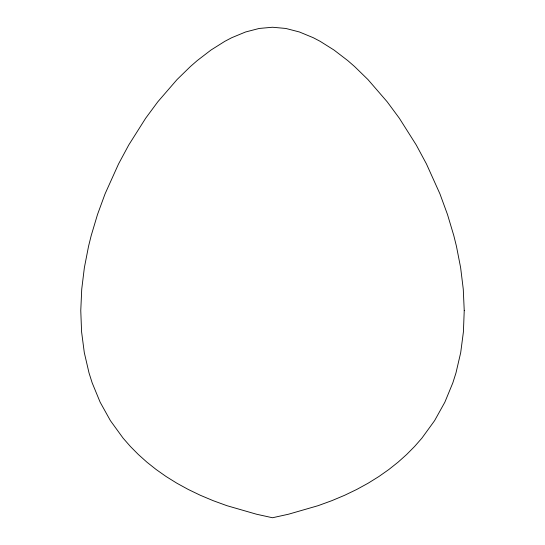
<?xml version="1.0" encoding="UTF-8"?>
<svg xmlns="http://www.w3.org/2000/svg" width="545" height="545" viewBox="0 0 545 545"><rect width="100%" height="100%" fill="white"/><g stroke="black" fill="none" stroke-linecap="round" stroke-linejoin="round"><path stroke-width="0.82" d="M464.231 310.561L463.42 331.762L460.702 352.601L455.974 372.937L452.82 382.876L444.856 402.196L434.583 420.665L421.898 438.146L414.609 446.464L406.672 454.482L398.075 462.18L388.803 469.545L378.836 476.555L368.168 483.19L356.777 489.437L344.651 495.282L331.776 500.692L318.137 505.665L288.516 514.214L272.5 517.75L256.484 514.214L226.863 505.665L213.224 500.692L200.349 495.282L188.223 489.437L176.832 483.19L166.164 476.555L156.197 469.545L146.925 462.18L138.328 454.482L130.391 446.464L123.102 438.146L110.417 420.665L100.144 402.196L92.18 382.876L89.026 372.937L84.298 352.601L81.58 331.762L80.769 310.561L81.736 289.143L84.373 267.649L88.562 246.224L91.206 235.576L97.507 214.512L105.069 193.857L118.538 163.97L128.756 144.977L145.658 118.245L157.812 101.799L177.071 79.536L190.437 66.51L197.229 60.597L210.976 50.051L224.826 41.331L231.754 37.7L245.557 31.992L259.175 28.456L272.5 27.25L285.825 28.456L299.443 31.992L313.246 37.7L320.174 41.331L334.024 50.051L347.771 60.597L354.563 66.51L367.93 79.536L387.188 101.799L399.342 118.245L416.244 144.977L426.463 163.97L439.931 193.857L447.493 214.512L453.794 235.576L456.438 246.224L460.627 267.649L463.264 289.143L464.231 310.561"/></g></svg>
